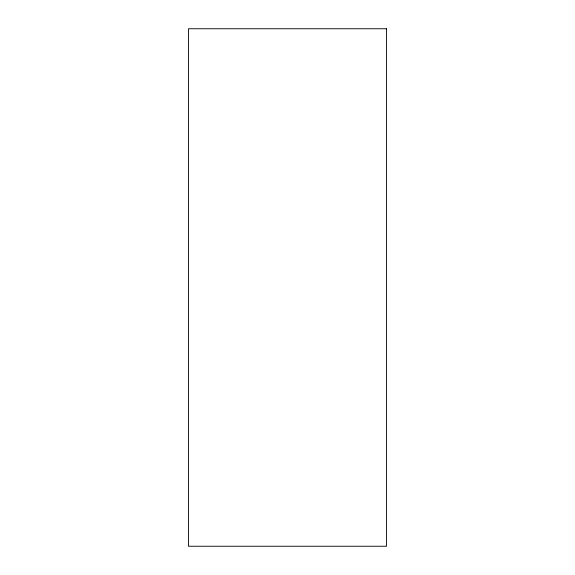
<?xml version="1.0" encoding="UTF-8"?>
<svg xmlns="http://www.w3.org/2000/svg" width="575" height="575" viewBox="0 0 575 575"><rect width="100%" height="100%" fill="white"/><g stroke="black" fill="none" stroke-linecap="round" stroke-linejoin="round"><path stroke-width="0.86" d="M386.529 28.75L188.471 28.75L188.471 546.25L386.529 546.25L386.529 28.75"/></g></svg>
